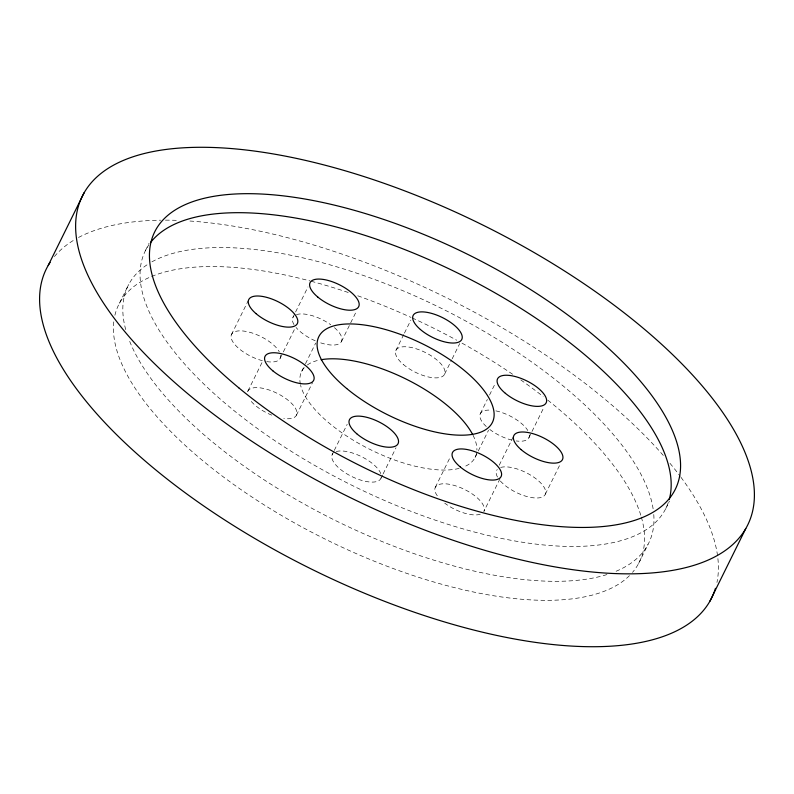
<?xml version="1.0" encoding="UTF-8"?>
<svg xmlns="http://www.w3.org/2000/svg" width="794" height="794" viewBox="0 0 794 794"><rect width="100%" height="100%" fill="white"/><g stroke="black" fill="none" stroke-linecap="round" stroke-linejoin="round"><path stroke-width="0.6" stroke-dasharray="3.97 2.98" d="M119.428 303.298L128.827 284.292M145.441 250.606L149.093 243.212M231.411 334.681L248.105 300.916M247.867 391.134L262.943 360.635M292.907 317.431L295.06 313.074M295.596 311.992L307.973 286.942M280.252 358.173L295.318 327.674M301.71 371.354L304.936 364.823M305.472 363.731L315.704 343.038M296.41 415.252L312.558 382.579M341.45 341.559L356.516 311.059M332.12 454.793L333.738 451.528M334.274 450.436L347.196 424.294M395.819 350.571L403.888 334.234M404.434 333.143L410.885 320.071M380.961 478.276L382.569 475.011M383.115 473.929L396.027 447.786M444.65 374.063L451.647 359.9M452.183 358.809L459.726 343.564M435.33 487.298L450.397 456.798M480.37 413.605L487.367 399.442M489.521 395.084L495.436 383.105M475.07 457.503L477.76 452.054M478.296 450.962L488.528 430.269M499.218 465.234L513.212 436.918M500.022 478.742L483.874 511.415A27.105 11.066 26.3 0 0 455.339 485.749A27.105 11.066 26.3 0 0 438.467 497.312M528.903 437.722L543.979 407.223M545.359 494.176L560.435 463.676M638.555 563.571L647.954 544.565M665.789 508.537L669.441 501.143M476.638 452.749A96.799 39.521 26.3 0 1 463.368 467.071M459.17 468.391A96.799 39.521 26.3 0 1 365.905 447.33A96.799 39.521 26.3 0 1 300.618 385.328M300.4 384.346A96.799 39.521 26.3 0 1 304.638 367.285M307.338 364.972A96.799 39.521 26.3 0 1 319.893 359.94M473.006 435.211A96.799 39.521 26.3 0 1 476.896 450.138M480.31 514.204A27.105 11.066 26.3 0 1 444.709 503.138M500.667 467.448A27.105 11.066 26.3 0 1 538.004 480.4A27.105 11.066 26.3 0 1 536.238 497.997A27.105 11.066 26.3 0 1 499.406 479.904M497.491 477.065A27.105 11.066 26.3 0 1 497.252 469.492M529.399 434.894A27.105 11.066 26.3 0 1 516.229 440.948M511.922 440.114A27.105 11.066 26.3 0 1 489.749 429.445M486.305 426.547A27.105 11.066 26.3 0 1 491.694 410.22M495.883 410.875A27.105 11.066 26.3 0 1 527.821 430.566M334.433 327.634A27.105 11.066 26.3 0 1 340.358 342.948A27.105 11.066 26.3 0 1 318.344 342.045M315.228 340.785A27.105 11.066 26.3 0 1 296.043 327.456M293.988 324.597A27.105 11.066 26.3 0 1 293.73 316.3M296.46 314.652A27.105 11.066 26.3 0 1 330.79 324.766M280.54 355.255A27.105 11.066 26.3 0 1 266.734 361.607M262.367 360.684A27.105 11.066 26.3 0 1 232.066 340.457A27.105 11.066 26.3 0 1 248.304 331.912A27.105 11.066 26.3 0 1 279.28 351.792M247.599 391.77A27.105 11.066 26.3 0 1 286.396 398.935A27.105 11.066 26.3 0 1 283.736 418.478M271.747 415.133A27.105 11.066 26.3 0 1 249.544 399.223M381.18 477.611A27.105 11.066 26.3 0 1 351.514 476.39A27.105 11.066 26.3 0 1 332.855 453.602M336.259 451.548A27.105 11.066 26.3 0 1 361.568 456.679A27.105 11.066 26.3 0 1 380.812 473.69M54.409 256.571A371.106 151.535 26.3 0 1 75.37 239.242M78.497 237.495A371.106 151.535 26.3 0 1 160.706 220.186M165.41 220.146A371.106 151.535 26.3 0 1 177.449 220.365M189.905 221.02A371.106 151.535 26.3 0 1 663.973 456.213M669.987 463.309A371.106 151.535 26.3 0 1 680.24 476.321M680.944 477.263A371.106 151.535 26.3 0 1 716.942 582.459M653.77 514.492A290.386 118.574 26.3 0 1 614.675 571.829M606.963 574.558A290.386 118.574 26.3 0 1 336.527 521.062A290.386 118.574 26.3 0 1 128.707 338.82M125.72 329.629A290.386 118.574 26.3 0 1 147.833 264.303M151.892 261.861A290.386 118.574 26.3 0 1 440.908 308.122A290.386 118.574 26.3 0 1 653.234 509.629M668.28 502.652A290.386 118.574 26.3 0 1 352.328 485.501A290.386 118.574 26.3 0 1 148.686 245.098M641.334 517.102A290.386 118.574 26.3 0 1 632.471 572.414M629.473 575.64A290.386 118.574 26.3 0 1 326.314 539.672A290.386 118.574 26.3 0 1 113.909 320.697M114.892 315.287A290.386 118.574 26.3 0 1 149.49 277.384M151.614 276.471A290.386 118.574 26.3 0 1 310.047 280.947M311.198 281.255A290.386 118.574 26.3 0 1 348.884 292.708M357.747 295.795A290.386 118.574 26.3 0 1 411.044 317.421M412.146 317.918A290.386 118.574 26.3 0 1 456.689 340.209M461.989 343.127A290.386 118.574 26.3 0 1 512.626 374.272M520.775 379.919A290.386 118.574 26.3 0 1 543.156 396.494M547.8 400.146A290.386 118.574 26.3 0 1 641.006 515.971M403.173 364.337A27.105 11.066 26.3 0 0 444.332 374.679A27.105 11.066 26.3 0 0 413.198 347.931A27.105 11.066 26.3 0 0 403.173 364.337"/><path stroke-width="1.19" d="M48.216 265.434L84.233 192.555M709.767 601.445L745.784 528.566A371.106 151.535 26.3 0 0 315.456 162.77A371.106 151.535 26.3 0 0 183.781 390.35A371.106 151.535 26.3 0 0 745.784 528.566M321.084 359.722A96.799 39.521 26.3 0 1 405.674 378.877A96.799 39.521 26.3 0 1 472.579 434.397M715.454 588.334A371.106 151.535 26.3 0 1 314.702 570.688A371.106 151.535 26.3 0 1 50.101 262.377M150.592 242.478A290.386 118.574 26.3 0 1 458.892 273.642A290.386 118.574 26.3 0 1 669.233 499.565M346.71 388.524A96.799 39.521 26.3 0 0 492.29 422.646A96.799 39.521 26.3 0 0 377.835 327.545A96.799 39.521 26.3 0 0 346.71 388.524M460.331 467.011A27.105 11.066 26.3 0 0 501.093 476.569A27.105 11.066 26.3 0 0 469.046 449.94A27.105 11.066 26.3 0 0 460.331 467.011M521.102 449.603A27.105 11.066 26.3 0 0 562.271 459.934A27.105 11.066 26.3 0 0 531.136 433.187A27.105 11.066 26.3 0 0 521.102 449.603M505.371 393.318A27.105 11.066 26.3 0 0 546.133 402.866A27.105 11.066 26.3 0 0 514.085 376.247A27.105 11.066 26.3 0 0 505.371 393.318M420.393 329.49A27.105 11.066 26.3 0 0 461.562 339.832A27.105 11.066 26.3 0 0 430.427 313.074A27.105 11.066 26.3 0 0 420.393 329.49M317.908 297.154A27.105 11.066 26.3 0 0 358.67 306.702A27.105 11.066 26.3 0 0 326.622 280.074A27.105 11.066 26.3 0 0 317.908 297.154M255.996 313.6A27.105 11.066 26.3 0 0 297.154 323.932A27.105 11.066 26.3 0 0 266.02 297.184A27.105 11.066 26.3 0 0 255.996 313.6M272.868 370.848A27.105 11.066 26.3 0 0 313.63 380.395A27.105 11.066 26.3 0 0 281.582 353.767A27.105 11.066 26.3 0 0 272.868 370.848M356.704 433.703A27.105 11.066 26.3 0 0 397.863 444.044A27.105 11.066 26.3 0 0 366.729 417.297A27.105 11.066 26.3 0 0 356.704 433.703M238.776 387.819A290.386 118.574 26.3 0 0 675.178 489.531A290.386 118.574 26.3 0 0 331.068 204.346A290.386 118.574 26.3 0 0 238.776 387.819"/></g></svg>
